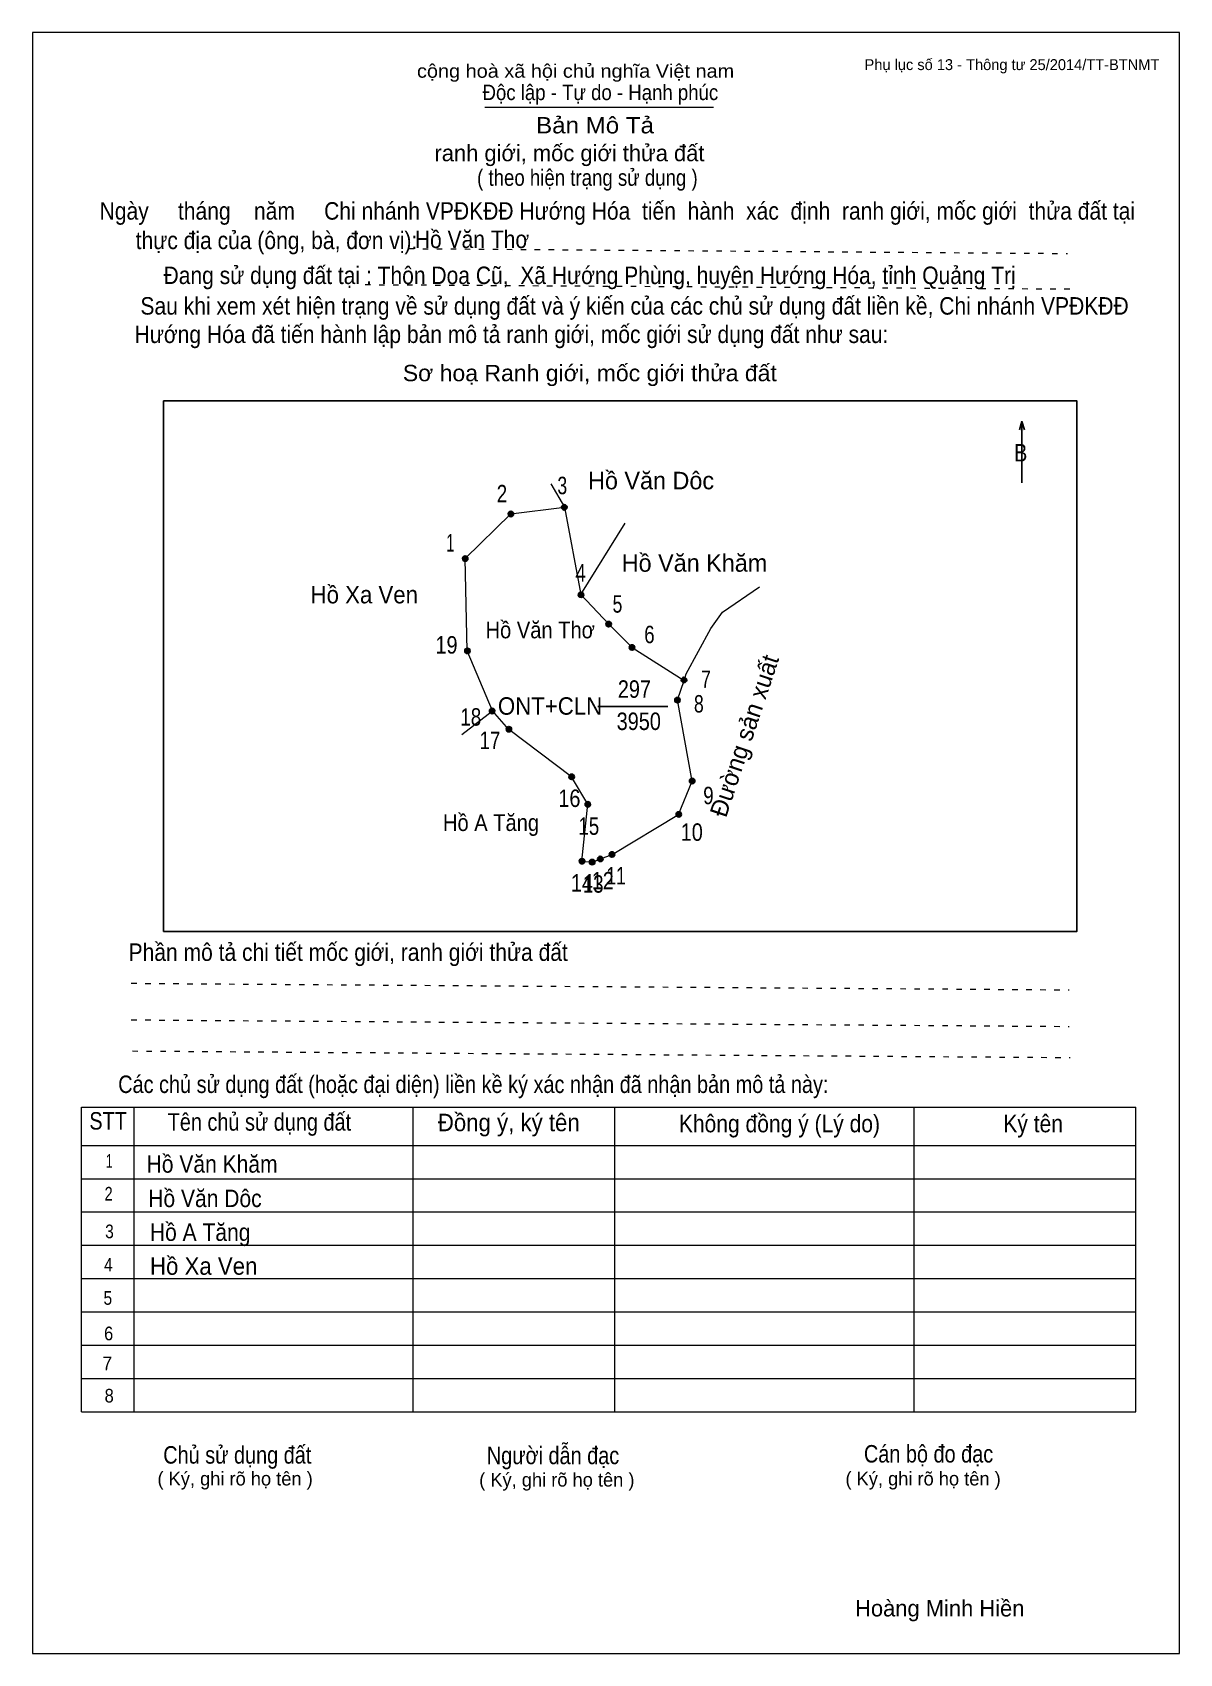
# Model space of a CAD drawing. Header units: centimetres. Extents: x 0 to 21, y 0 to 29.7.
import ezdxf
from ezdxf.enums import TextEntityAlignment as Align

# ---------------------------------------------------------------- set-up
doc = ezdxf.new("R2010")
doc.units = ezdxf.units.CM
doc.header["$LTSCALE"] = 0.13
doc.linetypes.add('DOTTED', pattern=[1.5, 0.3, -1.2])
for name, color, linetype, lineweight in [('1', 7, 'Continuous', 13), ('32', 7, 'Continuous', 25), ('33', 7, 'Continuous', 25), ('6', 7, 'Continuous', 13), ('62', 7, 'Continuous', 13)]:
    doc.layers.add(name, color=color, linetype=linetype, lineweight=lineweight)
for name, color, linetype in [('2', 7, 'Continuous'), ('34', 7, 'Continuous'), ('63', 7, 'Continuous')]:
    doc.layers.add(name, color=color, linetype=linetype)

msp = doc.modelspace()

# ---------------------------------------------------------------- hatches: boundary and pattern name
at = {"layer": '32'}
for points in [[(8.8085, 20.8777, 1), (8.7085, 20.8777, 1)], [(9.787, 21, 1), (9.687, 21, 1)], [(7.9724, 20.06, 1), (7.8724, 20.06, 1)], [(10.0934, 19.3982, 1), (9.9934, 19.3982, 1)], [(10.5986, 18.86, 1), (10.4986, 18.86, 1)], [(8.0134, 18.3702, 1), (7.9134, 18.3702, 1)], [(11.0267, 18.4319, 1), (10.9267, 18.4319, 1)], [(11.9777, 17.8362, 1), (11.8777, 17.8362, 1)], [(8.4654, 17.2693, 1), (8.3654, 17.2693, 1)], [(11.8579, 17.4681, 1), (11.7579, 17.4681, 1)], [(8.7724, 16.9347, 1), (8.6724, 16.9347, 1)], [(9.9222, 16.0626, 1), (9.8222, 16.0626, 1)], [(12.1276, 15.9856, 1), (12.0276, 15.9856, 1)], [(10.217, 15.5581, 1), (10.117, 15.5581, 1)], [(11.8829, 15.374, 1), (11.7829, 15.374, 1)], [(10.1099, 14.5165, 1), (10.0099, 14.5165, 1)], [(10.4451, 14.5581, 1), (10.3451, 14.5581, 1)], [(10.6598, 14.6401, 1), (10.5598, 14.6401, 1)], [(10.2965, 14.5, 1), (10.1965, 14.5, 1)]]:
    msp.add_hatch(color=256, dxfattribs=at).paths.add_polyline_path(points)

# ---------------------------------------------------------------- linework, layer by layer
at = {"layer": '1'}
msp.add_lwpolyline([(21, 0), (21, 29.7), (0, 29.7), (0, 0)], close=True, dxfattribs=at)
at = {"layer": '32'}
for centre in [(8.7585, 20.8777), (9.737, 21), (7.9224, 20.06), (10.0434, 19.3982), (10.5486, 18.86), (7.9634, 18.3702), (10.9767, 18.4319), (11.9277, 17.8362), (8.4154, 17.2693), (11.8079, 17.4681), (8.7224, 16.9347), (9.8722, 16.0626), (12.0776, 15.9856), (10.167, 15.5581), (11.8329, 15.374), (10.0599, 14.5165), (10.3951, 14.5581), (10.6098, 14.6401), (10.2465, 14.5)]:
    msp.add_circle(centre, 0.05, dxfattribs=at)
at = {"layer": '33'}
msp.add_line((10.35, 17.35), (11.63, 17.35), dxfattribs=at)
at = {"layer": '6'}
for p, q in [((10.04, 19.4), (10.85, 20.71)), ((11.81, 17.47), (11.93, 17.83)), ((7.86, 16.84), (8.42, 17.27))]:
    msp.add_line(p, q, dxfattribs=at)
for points in [[(9.49, 21.43), (9.74, 21), (10.04, 19.4)], [(8.42, 17.27), (7.96, 18.37), (7.92, 20.06), (8.76, 20.88), (9.74, 21)], [(10.04, 19.4), (10.55, 18.86), (10.98, 18.43), (11.93, 17.83)], [(11.93, 17.83), (11.97, 17.95), (12.42, 18.78), (12.63, 19.08), (13.31, 19.54)], [(10.06, 14.52), (10.17, 15.56), (9.87, 16.06), (8.72, 16.93), (8.42, 17.27)], [(10.61, 14.64), (11.83, 15.37), (12.08, 15.98), (11.81, 17.47)], [(10.06, 14.52), (10.25, 14.5), (10.4, 14.56), (10.61, 14.64)]]:
    msp.add_lwpolyline(points, dxfattribs=at)
at = {"layer": '62'}
for p, q in [((8.28, 28.33), (12.47, 28.33)), ((0.9, 10.01), (20.2, 10.01)), ((0.9, 4.43), (0.9, 10.01)), ((1.86, 4.43), (1.86, 10.01)), ((6.97, 4.43), (6.97, 9.99)), ((10.66, 4.43), (10.66, 9.99)), ((16.14, 4.43), (16.14, 10.01)), ((20.2, 4.43), (20.2, 10.01)), ((0.9, 9.31), (20.2, 9.31)), ((0.9, 8.7), (20.2, 8.7)), ((0.9, 8.09), (20.2, 8.09)), ((0.9, 7.48), (20.2, 7.48)), ((0.9, 6.87), (20.2, 6.87)), ((0.9, 6.26), (20.2, 6.26)), ((0.9, 5.65), (20.2, 5.65)), ((0.9, 5.04), (20.2, 5.04)), ((0.9, 4.43), (20.2, 4.43))]:
    msp.add_line(p, q, dxfattribs=at)
at = {"layer": '62', "linetype": 'DOTTED'}
for p, q in [((6.89, 25.74), (18.95, 25.65)), ((6.09, 25.08), (19.04, 25)), ((1.81, 12.28), (18.98, 12.16)), ((1.81, 11.61), (18.98, 11.49)), ((1.83, 11.04), (19, 10.92))]:
    msp.add_line(p, q, dxfattribs=at)
at = {"layer": '62', "lineweight": 25}
for p, q in [((18.11, 22.58), (18.11, 21.45)), ((18.11, 22.57), (18.07, 22.42)), ((18.11, 22.57), (18.16, 22.42))]:
    msp.add_line(p, q, dxfattribs=at)
msp.add_lwpolyline([(2.4, 13.23), (19.12, 13.23), (19.12, 22.95), (2.4, 22.95)], close=True, dxfattribs=at)

# ---------------------------------------------------------------- texts
at = {"layer": '2', "width": 0.9}
for s, p in [('Hồ Văn Thơ', (9.295, 18.6)), ('Hồ A Tăng', (8.395, 15.07))]:
    msp.add_text(s, height=0.3058, dxfattribs=at).set_placement(p, align=Align.CENTER)
at = {"layer": '32'}
for s, width, p in [('2', 0.8, (8.595, 21.09)), ('3', 0.75, (9.7, 21.24)), ('1', 0.65, (7.65, 20.19)), ('4', 0.8, (10.035, 19.64)), ('5', 0.75, (10.71, 19.07)), ('6', 0.8, (11.295, 18.51)), ('19', 0.85, (7.58, 18.32)), ('7', 0.75, (12.33, 17.69)), ('8', 0.75, (12.2, 17.24)), ('18', 0.8, (8.025, 17)), ('17', 0.8, (8.375, 16.57)), ('16', 0.85, (9.83, 15.51)), ('9', 0.8, (12.375, 15.56)), ('15', 0.8, (10.185, 15)), ('10', 0.85, (12.07, 14.89)), ('14', 0.85, (10.06, 13.96)), ('13', 0.8, (10.265, 13.94)), ('12', 0.85, (10.44, 14)), ('11', 0.75, (10.685, 14.09))]:
    msp.add_text(s, height=0.32, dxfattribs=dict(at, width=width)).set_placement(p, align=Align.CENTER)
at = {"layer": '33'}
for s, p in [('Hồ Văn Dôc', (11.325, 21.33)), ('Hồ Văn Khăm', (12.12, 19.82))]:
    msp.add_text(s, height=0.32, dxfattribs=at).set_placement(p, align=Align.CENTER)
for s, width, p in [('Hồ Xa Ven', 0.95, (6.075, 19.24)), ('297', 0.85, (11.02, 17.51)), ('3950', 0.85, (11.1, 16.92)), ('Hồ Xa Ven', 0.95, (3.135, 6.94))]:
    msp.add_text(s, height=0.32, dxfattribs=dict(at, width=width)).set_placement(p, align=Align.CENTER)
msp.add_text('Đường sản xuất', height=0.32, rotation=71.565, dxfattribs=at).set_placement((13.1848, 16.7644), align=Align.CENTER)
at = {"layer": '33', "width": 0.95}
msp.add_text('ONT+CLN', height=0.32, dxfattribs=at).set_placement((10.43, 17.2), align=Align.RIGHT)
at = {"layer": '34', "width": 0.9}
for s, p in [('Hồ Văn Thơ', (7, 25.75)), ('Hồ Văn Khăm', (2.09, 8.81)), ('Hồ Văn Dôc', (2.12, 8.18)), ('Hồ A Tăng', (2.15, 7.56))]:
    msp.add_text(s, height=0.32, dxfattribs=at).set_placement(p)
at = {"layer": '62'}
for s, height, width, p in [('cộng hoà xã hội chủ nghĩa Việt nam', 0.2474, 1.1, (7.04, 28.87)), ('Độc lập - Tự do - Hạnh phúc', 0.2828, 0.9, (8.24, 28.46)), ('Bản Mô Tả', 0.3, 1.1, (9.22, 27.85)), ('( theo hiện trạng sử dụng )', 0.3, 0.85, (8.14, 26.89)), ('Ngày     tháng    năm     Chi nhánh VPĐKĐĐ Hướng Hóa  tiến  hành  xác  định  ranh giới, mốc giới  thửa đất tại ', 0.32, 0.9, (1.23, 26.27)), ('thực địa của (ông, bà, đơn vị): ', 0.32, 0.9, (1.89, 25.73)), ('Đang sử dụng đất tại : Thôn Doa Cũ,  Xã Hướng Phùng, huyện Hướng Hóa, tỉnh Quảng Trị', 0.32, 0.9, (2.4, 25.09)), (' Sau khi xem xét hiện trạng về sử dụng đất và ý kiến của các chủ sử dụng đất liền kề, Chi nhánh VPĐKĐĐ ', 0.32, 0.9, (1.87, 24.53)), ('Hướng Hóa đã tiến hành lập bản mô tả ranh giới, mốc giới sử dụng đất như sau:', 0.32, 0.9, (1.87, 24.01)), ('Sơ hoạ Ranh giới, mốc giới thửa đất', 0.3, 1.05, (6.78, 23.31)), ('B', 0.32, 0.85, (17.97, 21.84)), ('Phần mô tả chi tiết mốc giới, ranh giới thửa đất ', 0.32, 0.9, (1.76, 12.69)), ('Các chủ sử dụng đất (hoặc đại diện) liền kề ký xác nhận đã nhận bản mô tả này:', 0.32, 0.85, (1.57, 10.27))]:
    msp.add_text(s, height=height, dxfattribs=dict(at, width=width)).set_placement(p)
msp.add_text('ranh giới, mốc giới thửa đất', height=0.3, dxfattribs=at).set_placement((7.36, 27.34))
for s, height, width, p in [('STT', 0.32, 0.85, (1.385, 9.6)), ('Tên chủ sử dụng đất', 0.32, 0.85, (4.155, 9.58)), ('Đồng ý, ký tên', 0.32, 0.95, (8.72, 9.57)), ('Không đồng ý (Lý do)', 0.32, 0.9, (13.675, 9.55)), ('Ký tên', 0.32, 0.9, (18.32, 9.55)), ('1', 0.25, 0.7, (1.405, 8.9)), ('2', 0.25, 0.8, (1.395, 8.3)), ('3', 0.25, 0.85, (1.41, 7.61)), ('4', 0.25, 0.85, (1.39, 7)), ('5', 0.25, 0.85, (1.38, 6.39)), ('6', 0.25, 0.9, (1.395, 5.74)), ('7', 0.25, 0.95, (1.37, 5.19)), ('8', 0.25, 0.9, (1.405, 4.6)), ('Người dẫn đạc', 0.32, 0.85, (9.53, 3.47)), ('Chủ sử dụng đất', 0.32, 0.85, (3.75, 3.48)), ('Cán bộ đo đạc', 0.32, 0.85, (16.405, 3.5))]:
    msp.add_text(s, height=height, dxfattribs=dict(at, width=width)).set_placement(p, align=Align.CENTER)
for p in [(3.71, 3.08), (9.6, 3.06), (16.305, 3.08)]:
    msp.add_text('( Ký, ghi rõ họ tên )', height=0.25, dxfattribs=at).set_placement(p, align=Align.CENTER)
at = {"layer": '63'}
msp.add_text('Phụ lục số 13 - Thông tư 25/2014/TT-BTNMT', height=0.2, dxfattribs=at).set_placement((20.63, 29.01), align=Align.RIGHT)
msp.add_text('Hoàng Minh Hiền', height=0.3, dxfattribs=at).set_placement((16.61, 0.68), align=Align.CENTER)

doc.saveas('drawing.dxf')
